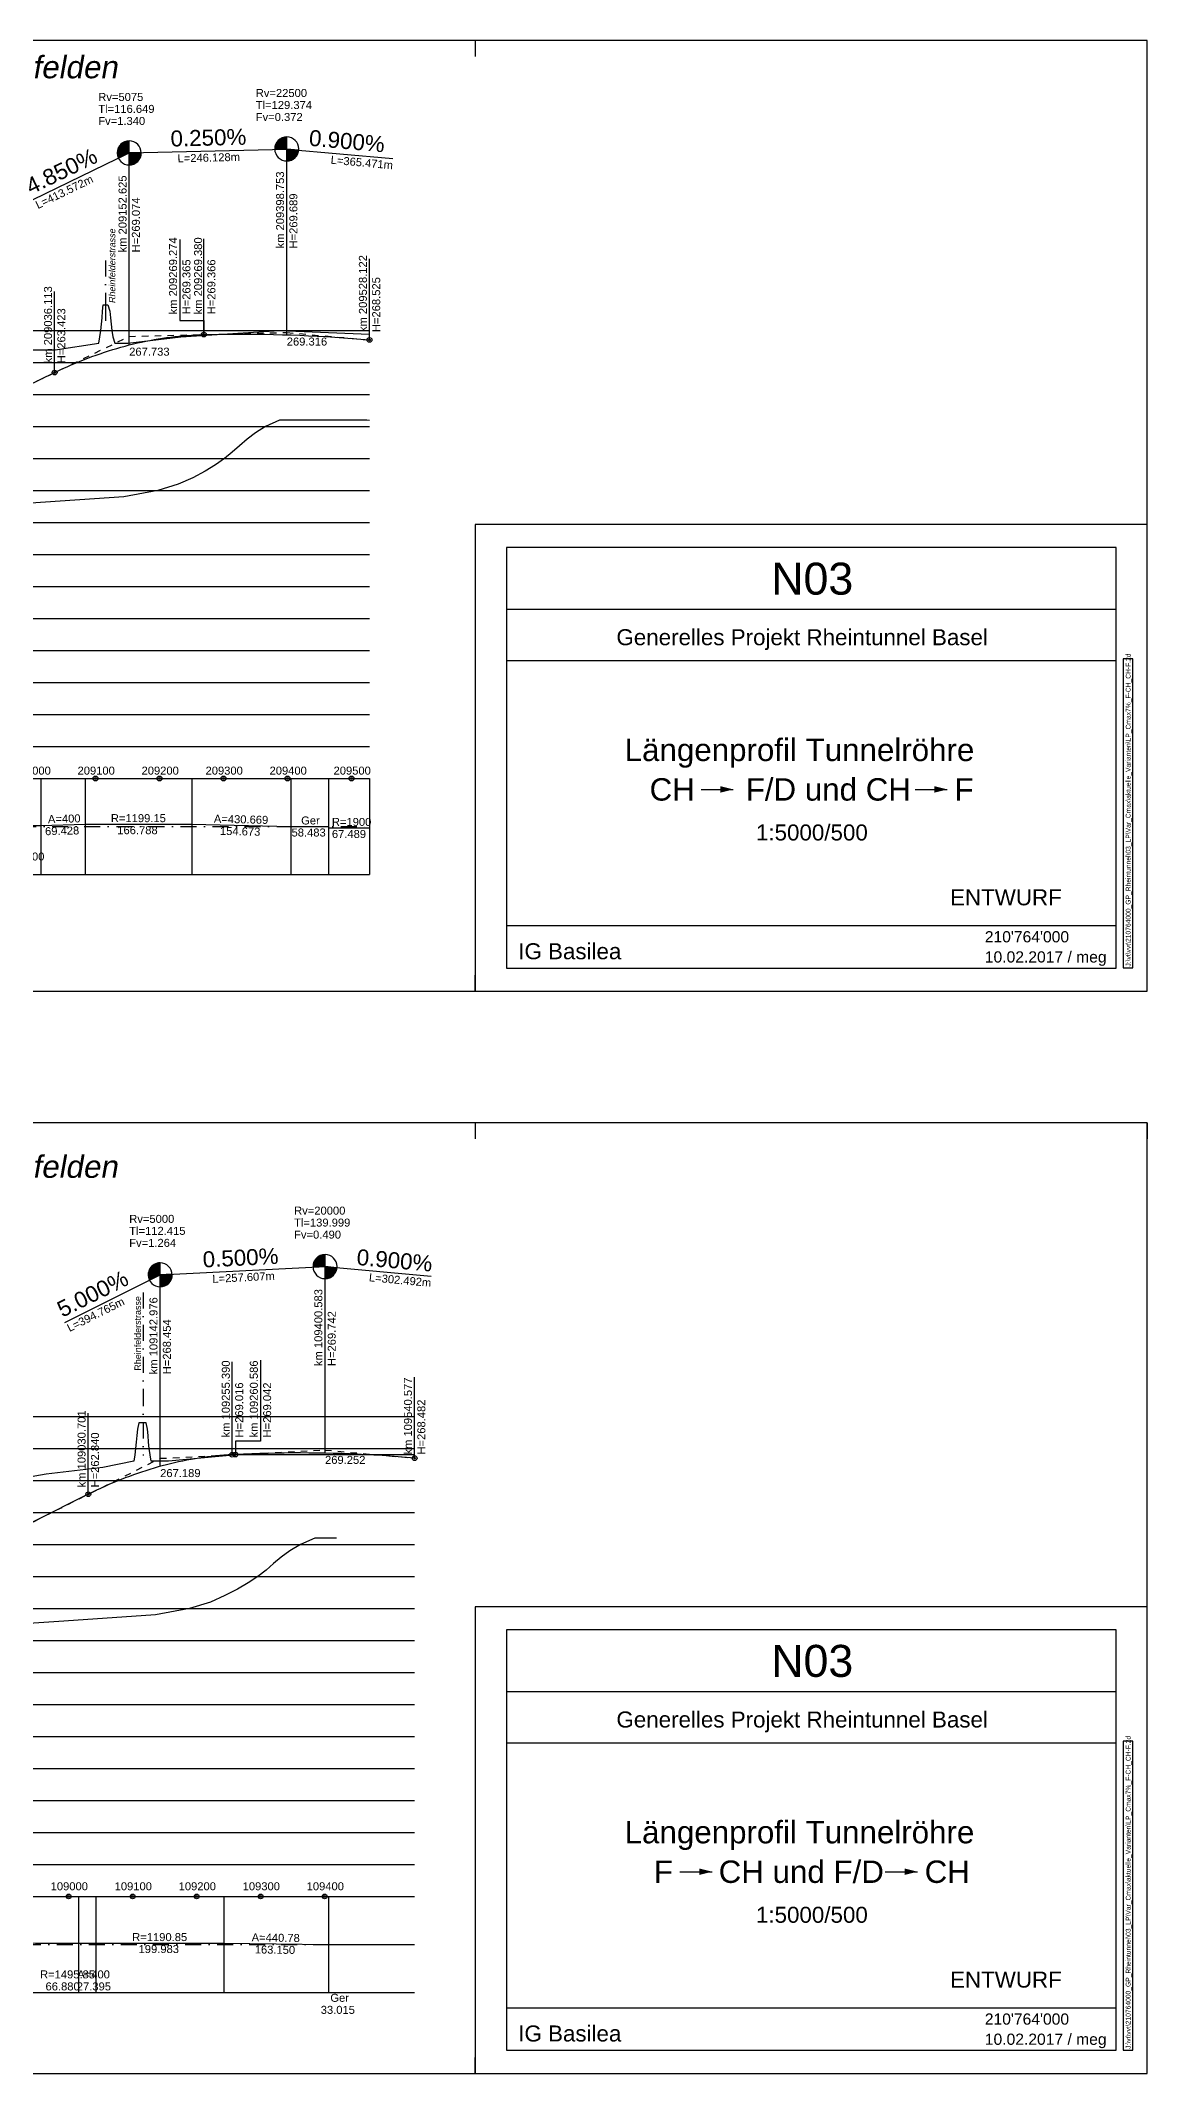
# Model space of a CAD drawing. Extents: x 2613415 to 2620765, y 1261452 to 1268028.
# Drawn here: x 2619035 to 2620765, y 1261452 to 1264628 of the extents above; entities that cross this region are included whole.
import ezdxf

# ---------------------------------------------------------------- set-up
doc = ezdxf.new("R2010")
doc.units = 0
doc.header["$LTSCALE"] = 5
doc.linetypes.add('CADWORK_13', pattern=[4, 2, -2])
doc.linetypes.add('DASHDOT', pattern=[10, 5, -2.5, 0, -2.5])
doc.layers.get('0').update_dxf_attribs({"color": 1, "linetype": 'CONTINUOUS'})
for name, color, linetype in [('LÄNGSPROF__16', 7, 'CONTINUOUS'), ('LÄNGSPROF__26', 7, 'CONTINUOUS'), ('TB', 7, 'CONTINUOUS')]:
    doc.layers.add(name, color=color, linetype=linetype)
doc.styles.add('ARIAL', font='')
doc.styles.add('HELVETICANEUE_LT_55_ROMAN', font='')
doc.styles.get("Standard").update_dxf_attribs({"font": 'MONOTXT'})
doc.styles.get('ARIAL').set_extended_font_data('Arial')
doc.styles.get('HELVETICANEUE_LT_55_ROMAN').set_extended_font_data('HelveticaNeue LT 55 Roman')
doc.linetypes.add('CADWORK_17', pattern='A,2,0,["|",STANDARD,S=6,R=170,X=3.02,Y=5.58],-2.1,-2.1,10.8', length=17)

# ---------------------------------------------------------------- blocks, each defined once
blk = doc.blocks.new('CDWK_EXTR_2')
at = {"color": 0}
blk.add_solid([(0, 0), (2, 0.5), (2, -0.5)], dxfattribs=at)
blk = doc.blocks.new('CDWK_PTTYP18')
at = {"color": 0}
for radius in [0.5, 0.2]:
    blk.add_circle((0, 0), radius, dxfattribs=at)
blk = doc.blocks.new('CDWK_PTTYP9')
at = {"color": 0}
for radius in [0.5, 0.167]:
    blk.add_circle((0, 0), radius, dxfattribs=at)

msp = doc.modelspace()

# ---------------------------------------------------------------- hatches: boundary and pattern name
at = {"layer": 'LÄNGSPROF__16', "linetype": 'CONTINUOUS'}
for points in [[(2619222.2, 1262699.4), (2619222.2, 1262718.1, 0.557537), (2619205.4, 1262691)], [(2619479.8, 1262712.3), (2619479.8, 1262731, 0.428923), (2619461.1, 1262711.3)], [(2619222.2, 1262699.4), (2619222.2, 1262680.6, 0.428923), (2619240.9, 1262700.3)], [(2619479.8, 1262712.3), (2619479.8, 1262693.5, 0.388162), (2619498.5, 1262710.6)]]:
    msp.add_hatch(color=1, dxfattribs=at).paths.add_polyline_path(points)
at = {"layer": 'LÄNGSPROF__26', "linetype": 'CONTINUOUS'}
for points in [[(2619173.8, 1264452.4), (2619173.8, 1264471.1, 0.553587), (2619157, 1264444.2)], [(2619420, 1264458.5), (2619420, 1264477.3, 0.421553), (2619401.2, 1264458)], [(2619173.8, 1264452.4), (2619173.8, 1264433.6, 0.421553), (2619192.6, 1264452.8)], [(2619420, 1264458.5), (2619420, 1264439.8, 0.388162), (2619438.6, 1264456.8)]]:
    msp.add_hatch(color=1, dxfattribs=at).paths.add_polyline_path(points)

# ---------------------------------------------------------------- linework, layer by layer
at = {"layer": 'LÄNGSPROF__16', "color": 1, "linetype": 'CONTINUOUS'}
for p, q in [((2619073.1, 1262624.8), (2619222.2, 1262699.4)), ((2619222.2, 1262699.4), (2619479.8, 1262712.3)), ((2619222.2, 1262400.1), (2619222.2, 1262699.4)), ((2619479.8, 1262420.7), (2619479.8, 1262712.3)), ((2619479.8, 1262712.3), (2619645.8, 1262697.3)), ((2619334.6, 1262418.3), (2619334.6, 1262563.3)), ((2619619.8, 1262413), (2619619.8, 1262539.7)), ((2619109.9, 1262356.6), (2619109.9, 1262483.2))]:
    msp.add_line(p, q, dxfattribs=at)
at = {"layer": 'LÄNGSPROF__16', "color": 9, "linetype": 'CONTINUOUS'}
for p, q in [((2614150.9, 1262478.2), (2619619.8, 1262478.2)), ((2614150.9, 1262428.2), (2619619.8, 1262428.2)), ((2614150.9, 1262378.2), (2619619.8, 1262378.2)), ((2614150.9, 1262328.2), (2619619.8, 1262328.2)), ((2614150.9, 1262278.2), (2619619.8, 1262278.2)), ((2614150.9, 1262228.2), (2619619.8, 1262228.2)), ((2614150.9, 1262178.2), (2619619.8, 1262178.2)), ((2614150.9, 1262128.2), (2619619.8, 1262128.2)), ((2614150.9, 1262078.2), (2619619.8, 1262078.2)), ((2614150.9, 1262028.2), (2619619.8, 1262028.2)), ((2614150.9, 1261978.2), (2619619.8, 1261978.2)), ((2614150.9, 1261928.2), (2619619.8, 1261928.2)), ((2614150.9, 1261878.2), (2619619.8, 1261878.2)), ((2614150.9, 1261828.2), (2619619.8, 1261828.2)), ((2614150.9, 1261778.2), (2619619.8, 1261778.2)), ((2619094.4, 1261728.2), (2619094.4, 1261578.2)), ((2619121.8, 1261728.2), (2619121.8, 1261578.2)), ((2619321.8, 1261728.2), (2619321.8, 1261578.2)), ((2619485, 1261728.2), (2619485, 1261578.2)), ((2614150.9, 1261578.2), (2619619.8, 1261578.2))]:
    msp.add_line(p, q, dxfattribs=at)
at = {"layer": 'LÄNGSPROF__16', "color": 2, "linetype": 'CONTINUOUS'}
msp.add_line((2614150.9, 1261728.2), (2619619.8, 1261728.2), dxfattribs=at)
at = {"layer": 'LÄNGSPROF__16', "color": 9, "linetype": 'DASHDOT'}
msp.add_line((2614150.9, 1261653.2), (2619619.8, 1261653.2), dxfattribs=at)
at = {"layer": 'LÄNGSPROF__16', "color": 1, "linetype": 'CONTINUOUS'}
for points in [[(2619222.2, 1262680.6), (2619222.2, 1262718.1, 1), (2619222.2, 1262680.6, 1), (2619222.2, 1262718.1)], [(2619479.8, 1262693.5), (2619479.8, 1262731, 1), (2619479.8, 1262693.5, 1), (2619479.8, 1262731)]]:
    msp.add_lwpolyline(points, format="xyb", dxfattribs=at)
for points in [[(2619222.2, 1262699.4), (2619222.2, 1262718.1, 0.557537), (2619205.4, 1262691)], [(2619479.8, 1262712.3), (2619479.8, 1262731, 0.428923), (2619461.1, 1262711.3)], [(2619222.2, 1262699.4), (2619222.2, 1262680.6, 0.428923), (2619240.9, 1262700.3)], [(2619479.8, 1262712.3), (2619479.8, 1262693.5, 0.388162), (2619498.5, 1262710.6)]]:
    msp.add_lwpolyline(points, format="xyb", close=True, dxfattribs=at)
at = {"layer": 'LÄNGSPROF__16', "color": 251, "linetype": 'DASHDOT', "elevation": 2.5}
msp.add_lwpolyline([(2619195.5, 1262671.6), (2619195.5, 1262519), (2619195.5, 1262417.3)], dxfattribs=at)
at = {"layer": 'LÄNGSPROF__16', "color": 1, "linetype": 'CADWORK_13'}
msp.add_lwpolyline([(2617579.2, 1261886.7), (2618259.2, 1262015.9), (2618545.1, 1262158.9), (2618827.4, 1262215.3), (2619222.2, 1262412.7), (2619479.8, 1262425.6), (2619619.8, 1262413)], dxfattribs=at)
at = {"layer": 'LÄNGSPROF__16', "color": 1, "linetype": 'CONTINUOUS'}
msp.add_lwpolyline([(2619619.8, 1262413), (2619607.1, 1262414.1), (2619594.3, 1262415.1), (2619581.6, 1262416.1), (2619568.9, 1262416.9), (2619556.2, 1262417.7), (2619543.4, 1262418.4), (2619530.7, 1262419), (2619518, 1262419.6), (2619505.3, 1262420), (2619492.5, 1262420.4), (2619479.8, 1262420.7), (2619467.1, 1262420.9), (2619454.3, 1262421), (2619441.6, 1262421.1), (2619428.9, 1262421.1), (2619416.2, 1262421), (2619403.4, 1262420.8), (2619390.7, 1262420.5), (2619378, 1262420.1), (2619365.3, 1262419.7), (2619352.5, 1262419.2), (2619339.8, 1262418.6), (2619334.6, 1262418.3), (2619328.2, 1262418), (2619321.8, 1262417.5), (2619315.3, 1262417), (2619308.9, 1262416.4), (2619302.5, 1262415.7), (2619296.1, 1262414.9), (2619289.6, 1262414.1), (2619283.2, 1262413.1), (2619276.8, 1262412.1), (2619270.4, 1262411), (2619264, 1262409.8), (2619257.5, 1262408.5), (2619251.1, 1262407.2), (2619244.7, 1262405.8), (2619238.3, 1262404.2), (2619231.9, 1262402.6), (2619225.4, 1262401), (2619219, 1262399.2), (2619212.6, 1262397.3), (2619206.2, 1262395.4), (2619199.8, 1262393.4), (2619193.3, 1262391.3), (2619186.9, 1262389.1), (2619180.5, 1262386.9), (2619174.1, 1262384.5), (2619167.7, 1262382.1), (2619161.2, 1262379.6), (2619154.8, 1262377), (2619148.4, 1262374.3), (2619142, 1262371.6), (2619135.6, 1262368.7), (2619129.2, 1262365.8), (2619122.7, 1262362.8), (2619116.3, 1262359.7), (2619109.9, 1262356.6), (2618939.6, 1262271.4)], dxfattribs=at)
at = {"layer": 'LÄNGSPROF__16', "color": 4, "linetype": 'CONTINUOUS'}
msp.add_lwpolyline([(2616542.7, 1261650.2), (2616892.9, 1261650.2), (2617044, 1261653.2), (2617893.7, 1261653.2), (2618102.1, 1261655.3), (2618322.7, 1261655.3), (2618392.3, 1261656.4), (2618973.8, 1261656.4), (2619027.6, 1261654.9), (2619094.4, 1261654.9), (2619121.8, 1261655.3), (2619321.8, 1261655.3), (2619485, 1261653.2), (2619518, 1261653.2), (2619518, 1261653.3), (2619545.7, 1261653.3), (2619545.7, 1261653.2), (2619619.8, 1261653.2)], dxfattribs=at)
at = {"layer": 'LÄNGSPROF__16', "color": 1, "linetype": 'CONTINUOUS'}
msp.add_polyline3d([(2619379, 1262566.1, 0), (2619379, 1262439.4, 3), (2619339.8, 1262439.4, 3), (2619339.8, 1262418.6, 3)], dxfattribs=at)
at = {"layer": 'LÄNGSPROF__16', "color": 36, "linetype": 'CONTINUOUS'}
msp.add_polyline3d([(2619619.8, 1262418.2, 269), (2619342.2, 1262418.2, 269), (2619235.4, 1262408.2, 268), (2619208.3, 1262408.2, 268), (2619206.4, 1262418.2, 269), (2619205.2, 1262428.2, 270), (2619204.1, 1262438.2, 271), (2619203.4, 1262448.2, 272), (2619202.4, 1262458.2, 273), (2619200.5, 1262468.2, 274), (2619188.7, 1262468.2, 274), (2619186.9, 1262458.2, 273), (2619185.8, 1262448.2, 272), (2619184.6, 1262438.2, 271), (2619183.5, 1262428.2, 270), (2619182.7, 1262418.2, 269), (2619180.9, 1262408.2, 268), (2619132.6, 1262398.2, 267), (2619044.2, 1262388.2, 266), (2618988.3, 1262378.2, 265)], dxfattribs=at)
at = {"layer": 'LÄNGSPROF__16', "color": 251, "linetype": 'CADWORK_17', "ltscale": 0.25}
msp.add_polyline3d([(2619497.6, 1262288.2, 256), (2619463.7, 1262288.2, 256), (2619441.3, 1262278.2, 255), (2619424.9, 1262268.2, 254), (2619411.2, 1262258.2, 253), (2619399.3, 1262248.2, 252), (2619387.6, 1262238.2, 251), (2619374.8, 1262228.2, 250), (2619359.9, 1262218.2, 249), (2619342.8, 1262208.2, 248), (2619323.3, 1262198.2, 247), (2619300.6, 1262188.2, 246), (2619268, 1262178.2, 245), (2619215.1, 1262168.2, 244), (2619071.7, 1262158.2, 243), (2618923.5, 1262148.2, 242)], dxfattribs=at)
at = {"layer": 'LÄNGSPROF__26', "color": 1, "linetype": 'CONTINUOUS'}
for p, q in [((2619023.9, 1264379.6), (2619173.8, 1264452.4)), ((2619173.8, 1264452.4), (2619420, 1264458.5)), ((2619173.8, 1264152.3), (2619173.8, 1264452.4)), ((2619420, 1264168.1), (2619420, 1264458.5)), ((2619420, 1264458.5), (2619586, 1264443.6)), ((2619290.6, 1264168.6), (2619290.6, 1264318.1)), ((2619549.3, 1264160.2), (2619549.3, 1264286.9)), ((2619057.3, 1264109.2), (2619057.3, 1264235.8))]:
    msp.add_line(p, q, dxfattribs=at)
at = {"layer": 'LÄNGSPROF__26', "color": 9, "linetype": 'CONTINUOUS'}
for p, q in [((2614895.3, 1264174.9), (2619549.3, 1264174.9)), ((2614895.3, 1264124.9), (2619549.3, 1264124.9)), ((2614895.3, 1264074.9), (2619549.3, 1264074.9)), ((2614895.3, 1264024.9), (2619549.3, 1264024.9)), ((2614895.3, 1263974.9), (2619549.3, 1263974.9)), ((2614895.3, 1263924.9), (2619549.3, 1263924.9)), ((2614895.3, 1263874.9), (2619549.3, 1263874.9)), ((2614895.3, 1263824.9), (2619549.3, 1263824.9)), ((2614895.3, 1263774.9), (2619549.3, 1263774.9)), ((2614895.3, 1263724.9), (2619549.3, 1263724.9)), ((2614895.3, 1263674.9), (2619549.3, 1263674.9)), ((2614895.3, 1263624.9), (2619549.3, 1263624.9)), ((2614895.3, 1263574.9), (2619549.3, 1263574.9)), ((2614895.3, 1263524.9), (2619549.3, 1263524.9)), ((2619035.7, 1263474.9), (2619035.7, 1263324.9)), ((2619105.1, 1263474.9), (2619105.1, 1263324.9)), ((2619271.9, 1263474.9), (2619271.9, 1263324.9)), ((2619426.6, 1263474.9), (2619426.6, 1263324.9)), ((2619485.1, 1263474.9), (2619485.1, 1263324.9)), ((2619549.3, 1263474.9), (2619549.3, 1263324.9)), ((2614895.3, 1263324.9), (2619549.3, 1263324.9))]:
    msp.add_line(p, q, dxfattribs=at)
at = {"layer": 'LÄNGSPROF__26', "color": 2, "linetype": 'CONTINUOUS'}
msp.add_line((2614895.3, 1263474.9), (2619549.3, 1263474.9), dxfattribs=at)
at = {"layer": 'LÄNGSPROF__26', "color": 9, "linetype": 'DASHDOT'}
msp.add_line((2614895.3, 1263399.9), (2619549.3, 1263399.9), dxfattribs=at)
at = {"layer": 'LÄNGSPROF__26', "color": 1, "linetype": 'CONTINUOUS'}
for points in [[(2619173.8, 1264433.6), (2619173.8, 1264471.1, 1), (2619173.8, 1264433.6, 1), (2619173.8, 1264471.1)], [(2619420, 1264439.8), (2619420, 1264477.3, 1), (2619420, 1264439.8, 1), (2619420, 1264477.3)]]:
    msp.add_lwpolyline(points, format="xyb", dxfattribs=at)
for points in [[(2619173.8, 1264452.4), (2619173.8, 1264471.1, 0.553587), (2619157, 1264444.2)], [(2619420, 1264458.5), (2619420, 1264477.3, 0.421553), (2619401.2, 1264458)], [(2619173.8, 1264452.4), (2619173.8, 1264433.6, 0.421553), (2619192.6, 1264452.8)], [(2619420, 1264458.5), (2619420, 1264439.8, 0.388162), (2619438.6, 1264456.8)]]:
    msp.add_lwpolyline(points, format="xyb", close=True, dxfattribs=at)
at = {"layer": 'LÄNGSPROF__26', "color": 9, "linetype": 'DASHDOT', "elevation": 2.5}
msp.add_lwpolyline([(2619136.9, 1264284.1), (2619136.9, 1264214.9), (2619136.9, 1264185.1)], dxfattribs=at)
at = {"layer": 'LÄNGSPROF__26', "color": 1, "linetype": 'CADWORK_13'}
msp.add_lwpolyline([(2617521.2, 1263639.3), (2618172.5, 1263763), (2618454.2, 1263903.9), (2618760.3, 1263965.1), (2619173.8, 1264165.7), (2619420, 1264171.8), (2619549.3, 1264160.2)], dxfattribs=at)
at = {"layer": 'LÄNGSPROF__26', "color": 1, "linetype": 'CONTINUOUS'}
msp.add_lwpolyline([(2618970.2, 1264066.9), (2619057.3, 1264109.2), (2619063.8, 1264112.3), (2619070.3, 1264115.3), (2619076.7, 1264118.2), (2619083.2, 1264121.1), (2619089.7, 1264123.8), (2619096.2, 1264126.5), (2619102.6, 1264129.1), (2619109.1, 1264131.6), (2619115.6, 1264134.1), (2619122.1, 1264136.4), (2619128.5, 1264138.7), (2619135, 1264140.9), (2619141.5, 1264143), (2619148, 1264145), (2619154.4, 1264147), (2619160.9, 1264148.8), (2619167.4, 1264150.6), (2619173.9, 1264152.3), (2619180.3, 1264153.9), (2619186.8, 1264155.4), (2619193.3, 1264156.9), (2619199.8, 1264158.2), (2619206.3, 1264159.5), (2619212.7, 1264160.7), (2619219.2, 1264161.8), (2619225.7, 1264162.8), (2619232.2, 1264163.8), (2619238.7, 1264164.7), (2619245.1, 1264165.4), (2619251.6, 1264166.1), (2619258.1, 1264166.8), (2619264.6, 1264167.3), (2619271, 1264167.7), (2619277.5, 1264168.1), (2619284, 1264168.4), (2619290.5, 1264168.6), (2619290.6, 1264168.6), (2619304.2, 1264168.9), (2619317.8, 1264169.1), (2619331.4, 1264169.3), (2619345.1, 1264169.3), (2619358.7, 1264169.3), (2619372.3, 1264169.2), (2619385.9, 1264169), (2619399.5, 1264168.7), (2619413.2, 1264168.3), (2619426.8, 1264167.9), (2619440.4, 1264167.4), (2619454, 1264166.8), (2619467.6, 1264166.1), (2619481.2, 1264165.3), (2619494.9, 1264164.4), (2619508.5, 1264163.5), (2619522.1, 1264162.5), (2619535.7, 1264161.4), (2619549.3, 1264160.2)], dxfattribs=at)
at = {"layer": 'LÄNGSPROF__26', "color": 4, "linetype": 'CONTINUOUS'}
msp.add_lwpolyline([(2616475.5, 1263394.7), (2616806.2, 1263394.7), (2616953.8, 1263399.9), (2617851.6, 1263399.9), (2618008.5, 1263404.2), (2618309.2, 1263404.2), (2618340.3, 1263405.3), (2618905.3, 1263405.3), (2618980.4, 1263401.7), (2619035.7, 1263401.7), (2619105.1, 1263403.6), (2619271.9, 1263403.6), (2619426.6, 1263399.9), (2619485.1, 1263399.9), (2619485.1, 1263397.7), (2619549.3, 1263397.7)], dxfattribs=at)
at = {"layer": 'LÄNGSPROF__26', "color": 1, "linetype": 'CONTINUOUS'}
msp.add_polyline3d([(2619252.8, 1264317.2, 0), (2619252.8, 1264190.6, 3), (2619290.5, 1264190.6, 3), (2619290.5, 1264168.6, 3)], dxfattribs=at)
at = {"layer": 'LÄNGSPROF__26', "color": 36, "linetype": 'CONTINUOUS'}
msp.add_polyline3d([(2619011.8, 1264144.9, 267), (2619058, 1264144.9, 267), (2619126.5, 1264154.9, 268), (2619128.1, 1264164.9, 269), (2619129.3, 1264174.9, 270), (2619130.5, 1264184.9, 271), (2619131.6, 1264194.9, 272), (2619132.3, 1264204.9, 273), (2619133, 1264214.9, 274), (2619140.7, 1264214.9, 274), (2619143.4, 1264204.9, 273), (2619144.8, 1264194.9, 272), (2619145.8, 1264184.9, 271), (2619146.9, 1264174.9, 270), (2619148.1, 1264164.9, 269), (2619151.3, 1264154.9, 268), (2619171.9, 1264154.9, 268), (2619254.4, 1264164.9, 269), (2619408.6, 1264174.9, 270), (2619549.3, 1264169.2, 269.4)], dxfattribs=at)
at = {"layer": 'LÄNGSPROF__26', "color": 251, "linetype": 'CADWORK_17', "ltscale": 0.25}
msp.add_polyline3d([(2619549.3, 1264034.1, 255.9), (2619544.9, 1264034.9, 256), (2619408.7, 1264034.9, 256), (2619386.9, 1264024.9, 255), (2619371.2, 1264014.9, 254), (2619358.1, 1264004.9, 253), (2619346.3, 1263994.9, 252), (2619334.6, 1263984.9, 251), (2619322.7, 1263974.9, 250), (2619308.7, 1263964.9, 249), (2619292.4, 1263954.9, 248), (2619273.2, 1263944.9, 247), (2619250.2, 1263934.9, 246), (2619218.5, 1263924.9, 245), (2619165.6, 1263914.9, 244), (2619019.9, 1263904.9, 243)], dxfattribs=at)
at = {"layer": 'TB', "color": 7, "linetype": 'CONTINUOUS'}
for p, q in [((2619714.6, 1264627.8, 3), (2619714.6, 1264602.8, 3)), ((2620764.6, 1264627.8, 3), (2620739.6, 1264627.8, 3)), ((2619763.3, 1263739.3), (2620716, 1263739.3)), ((2619763.3, 1263659.1), (2620716, 1263659.1)), ((2620742.1, 1263662.1), (2620727.1, 1263662.1)), ((2620727.1, 1263662.1), (2620727.1, 1263179.2)), ((2620742.1, 1263179.2), (2620742.1, 1263662.1)), ((2620067.5, 1263457.9, 2.5), (2620117.7, 1263457.9, 2.5)), ((2620401.7, 1263457.9, 2.5), (2620452, 1263457.9, 2.5)), ((2619763.3, 1263245.3), (2620716, 1263245.3)), ((2619714.6, 1263142.8, 3), (2619714.6, 1263167.8, 3)), ((2620727.1, 1263179.2), (2620742.1, 1263179.2)), ((2619714.6, 1262936.7, 3), (2619714.6, 1262911.7, 3)), ((2620764.6, 1262936.7, 3), (2620739.6, 1262936.7, 3)), ((2620764.6, 1262936.7, 3), (2620764.6, 1262911.7, 3)), ((2619763.3, 1262048.3), (2620716, 1262048.3)), ((2619763.3, 1261968), (2620716, 1261968)), ((2620742.1, 1261971), (2620727.1, 1261971)), ((2620727.1, 1261971), (2620727.1, 1261488.1)), ((2620742.1, 1261488.1), (2620742.1, 1261971)), ((2620034.4, 1261766.8, 2.5), (2620084.6, 1261766.8, 2.5)), ((2620355.1, 1261766.8, 2.5), (2620405.4, 1261766.8, 2.5)), ((2619763.3, 1261554.2), (2620716, 1261554.2)), ((2619714.6, 1261451.7, 3), (2619714.6, 1261476.7, 3)), ((2620727.1, 1261488.1), (2620742.1, 1261488.1)), ((2620764.6, 1261451.7, 3), (2620764.6, 1261476.7, 3))]:
    msp.add_line(p, q, dxfattribs=at)
at = {"layer": 'TB', "color": 7, "linetype": 'CONTINUOUS', "elevation": 3}
for points in [[(2614464.6, 1263142.8), (2620764.6, 1263142.8), (2620764.6, 1264627.8), (2614464.6, 1264627.8), (2614464.6, 1263142.8)], [(2613414.6, 1261451.7), (2620764.6, 1261451.7), (2620764.6, 1262936.7), (2613414.6, 1262936.7), (2613414.6, 1261451.7)]]:
    msp.add_lwpolyline(points, dxfattribs=at)
at = {"layer": 'TB', "color": 7, "linetype": 'CONTINUOUS'}
for points in [[(2619714.6, 1263142.8), (2620764.6, 1263142.8), (2620764.6, 1263871.9), (2619714.6, 1263871.9)], [(2619763.3, 1263178.7), (2620716, 1263178.7), (2620716, 1263836), (2619763.3, 1263836)], [(2619714.6, 1261451.7), (2620764.6, 1261451.7), (2620764.6, 1262180.8), (2619714.6, 1262180.8)], [(2619763.3, 1261487.7), (2620716, 1261487.7), (2620716, 1262144.9), (2619763.3, 1262144.9)]]:
    msp.add_lwpolyline(points, close=True, dxfattribs=at)

# ---------------------------------------------------------------- block references
at = {"layer": 'LÄNGSPROF__16', "color": 1, "xscale": 7.5, "yscale": 7.5}
for p in [(2619334.6, 1262418.3, 210.1), (2619339.8, 1262418.6, 210.1), (2619619.8, 1262413, 210.1), (2619109.9, 1262356.6, 210.1)]:
    msp.add_blockref('CDWK_PTTYP9', p, dxfattribs=at)
at = {"layer": 'LÄNGSPROF__16', "color": 9, "xscale": 7.5, "yscale": 7.5}
for p in [(2619079.2, 1261728.2), (2619179.2, 1261728.2), (2619279.2, 1261728.2), (2619379.2, 1261728.2), (2619479.2, 1261728.2)]:
    msp.add_blockref('CDWK_PTTYP18', p, dxfattribs=at)
at = {"layer": 'LÄNGSPROF__26', "color": 1, "xscale": 7.5, "yscale": 7.5}
for p in [(2619290.5, 1264168.6, 269.4), (2619290.6, 1264168.6, 269.4), (2619549.3, 1264160.2, 268.5), (2619057.3, 1264109.2, 263.4)]:
    msp.add_blockref('CDWK_PTTYP9', p, dxfattribs=at)
at = {"layer": 'LÄNGSPROF__26', "color": 9, "xscale": 7.5, "yscale": 7.5}
for p in [(2619121.2, 1263474.9), (2619221.2, 1263474.9), (2619321.2, 1263474.9), (2619421.2, 1263474.9), (2619521.2, 1263474.9)]:
    msp.add_blockref('CDWK_PTTYP18', p, dxfattribs=at)
at = {"layer": 'TB', "color": 7, "linetype": 'CONTINUOUS', "xscale": 10, "yscale": 10, "zscale": 10, "rotation": 180}
for p in [(2620117.7, 1263457.9, 2.5), (2620452, 1263457.9, 2.5), (2620084.6, 1261766.8, 2.5), (2620405.4, 1261766.8, 2.5)]:
    msp.add_blockref('CDWK_EXTR_2', p, dxfattribs=at)

# ---------------------------------------------------------------- texts
at = {"layer": 'LÄNGSPROF__16', "color": 9, "style": 'ARIAL', "oblique": 10}
msp.add_text('Birsfelden', height=35, dxfattribs=at).set_placement((2618937.9, 1262851))
at = {"layer": 'LÄNGSPROF__16', "color": 1, "style": 'ARIAL'}
for s, p in [('Rv=5000', (2619173.9, 1262780.6)), ('Tl=139.999', (2619431.5, 1262774.8)), ('Rv=20000', (2619431.5, 1262793.5)), ('Tl=112.415', (2619173.9, 1262761.9)), ('Fv=1.264', (2619173.9, 1262743.1)), ('Fv=0.490', (2619431.5, 1262756)), ('267.189', (2619222.2, 1262383.4)), ('269.252', (2619479.8, 1262404))]:
    msp.add_text(s, height=12.5, dxfattribs=at).set_placement(p)
for s, height, rotation, p in [('0.500%', 25, 2.8624, (2619289.3, 1262710.8)), ('0.900%', 25, 354.8572, (2619528.4, 1262715)), ('5.000%', 25, 26.5651, (2619069.4, 1262632.3)), ('L=257.607m', 12.5, 2.8624, (2619304.1, 1262686.8)), ('L=302.492m', 12.5, 354.8572, (2619548, 1262689.4)), ('L=394.765m', 12.5, 26.5651, (2619080.6, 1262609.9)), ('km 109142.976', 12.5, 90, (2619218, 1262544)), ('km 109400.583', 12.5, 90, (2619475.6, 1262556.8)), ('H=268.454', 12.5, 90, (2619238.9, 1262544)), ('H=269.742', 12.5, 90, (2619496.5, 1262556.8)), ('km 109255.390', 12.5, 90, (2619331, 1262445.3)), ('km 109260.586', 12.5, 90, (2619374.8, 1262445.3)), ('H=269.016', 12.5, 90, (2619351.9, 1262445.3)), ('H=269.042', 12.5, 90, (2619395.6, 1262445.3)), ('km 109540.577', 12.5, 90, (2619615.6, 1262418.6)), ('H=268.482', 12.5, 90, (2619636.5, 1262418.6)), ('km 109030.701', 12.5, 90, (2619105.7, 1262367.2)), ('H=262.840', 12.5, 90, (2619126.6, 1262367.2))]:
    msp.add_text(s, height=height, rotation=rotation, dxfattribs=at).set_placement(p)
at = {"layer": 'LÄNGSPROF__16', "color": 251, "style": 'ARIAL'}
msp.add_text('Rheinfelderstrasse', height=10, rotation=90, dxfattribs=at).set_placement((2619192.1, 1262549.7))
at = {"layer": 'LÄNGSPROF__16', "color": 5, "style": 'ARIAL'}
for s, p in [('109000', (2619051.1, 1261737.8)), ('109100', (2619151.1, 1261737.8)), ('109200', (2619251.1, 1261737.8)), ('109300', (2619351.1, 1261737.8)), ('109400', (2619451.1, 1261737.8))]:
    msp.add_text(s, height=12.5, dxfattribs=at).set_placement(p)
at = {"layer": 'LÄNGSPROF__16', "color": 9, "style": 'ARIAL'}
for s, p in [('R=1190.85', (2619178.5, 1261658.4)), ('199.983', (2619188.5, 1261639.7)), ('R=1495.85', (2619034.5, 1261600.1)), ('A=400', (2619092.7, 1261600.1)), ('66.880', (2619043.1, 1261581.3)), ('27.395', (2619092, 1261581.3)), ('Ger', (2619488.1, 1261563.5)), ('33.015', (2619473.1, 1261544.7))]:
    msp.add_text(s, height=12.5, dxfattribs=at).set_placement(p)
for s, p in [('A=440.78', (2619365.1, 1261657.9)), ('163.150', (2619369.9, 1261639.1))]:
    msp.add_text(s, height=12.5, rotation=359.2453, dxfattribs=at).set_placement(p)
at = {"layer": 'LÄNGSPROF__26', "color": 9, "style": 'ARIAL', "oblique": 10}
msp.add_text('Birsfelden', height=35, dxfattribs=at).set_placement((2618937.9, 1264569))
at = {"layer": 'LÄNGSPROF__26', "color": 1, "style": 'ARIAL'}
for s, p in [('Tl=116.649', (2619125.5, 1264514.9)), ('Rv=5075', (2619125.5, 1264533.6)), ('Tl=129.374', (2619371.6, 1264521)), ('Rv=22500', (2619371.6, 1264539.8)), ('Fv=1.340', (2619125.5, 1264496.1)), ('Fv=0.372', (2619371.6, 1264502.3)), ('267.733', (2619173.8, 1264135.6)), ('269.316', (2619420, 1264151.4))]:
    msp.add_text(s, height=12.5, dxfattribs=at).set_placement(p)
for s, height, rotation, p in [('0.250%', 25, 1.4321, (2619238.7, 1264462.3)), ('0.900%', 25, 354.8572, (2619453.9, 1264463.8)), ('4.850%', 25, 25.8734, (2619020.2, 1264387.1)), ('L=246.128m', 12.5, 1.4321, (2619249.5, 1264437.6)), ('L=365.471m', 12.5, 354.8572, (2619488.2, 1264435.6)), ('L=413.572m', 12.5, 25.8734, (2619031.2, 1264364.6)), ('km 209152.625', 12.5, 90, (2619169.7, 1264296.9)), ('km 209398.753', 12.5, 90, (2619415.8, 1264303.1)), ('H=269.074', 12.5, 90, (2619190.5, 1264296.9)), ('H=269.689', 12.5, 90, (2619436.6, 1264303.1)), ('km 209269.274', 12.5, 90, (2619248.6, 1264200.1)), ('km 209269.380', 12.5, 90, (2619287.7, 1264200.1)), ('H=269.365', 12.5, 90, (2619269.5, 1264200.1)), ('H=269.366', 12.5, 90, (2619308.5, 1264200.1)), ('km 209528.122', 12.5, 90, (2619545.2, 1264172.4)), ('km 209036.113', 12.5, 90, (2619053.2, 1264123.7)), ('H=268.525', 12.5, 90, (2619566, 1264172.4)), ('H=263.423', 12.5, 90, (2619074, 1264123.7))]:
    msp.add_text(s, height=height, rotation=rotation, dxfattribs=at).set_placement(p)
at = {"layer": 'LÄNGSPROF__26', "color": 9, "style": 'HELVETICANEUE_LT_55_ROMAN', "oblique": 10}
msp.add_text('Rheinfelderstrasse', height=10, rotation=90, dxfattribs=at).set_placement((2619152.2, 1264217.2))
at = {"layer": 'LÄNGSPROF__26', "color": 5, "style": 'ARIAL'}
for s, p in [('209000', (2618993.1, 1263481)), ('209100', (2619093.1, 1263481)), ('209200', (2619193.1, 1263481)), ('209300', (2619293.1, 1263481)), ('209400', (2619393.1, 1263481)), ('209500', (2619493.1, 1263481))]:
    msp.add_text(s, height=12.5, dxfattribs=at).set_placement(p)
at = {"layer": 'LÄNGSPROF__26', "color": 9, "style": 'ARIAL'}
for s, rotation, p in [('A=400', 1.5506, (2619047, 1263405.1)), ('A=430.669', 358.6623, (2619306, 1263405.9)), ('69.428', 1.5506, (2619042.5, 1263386.2)), ('154.673', 358.6623, (2619315.5, 1263386.9))]:
    msp.add_text(s, height=12.5, rotation=rotation, dxfattribs=at).set_placement(p)
for s, p in [('R=1199.15', (2619145.2, 1263406.7)), ('Ger', (2619442.5, 1263403.1)), ('R=1900', (2619490.5, 1263400.8)), ('166.788', (2619155.2, 1263387.9)), ('58.483', (2619427.5, 1263384.3)), ('67.489', (2619490.5, 1263382)), ('R=2500', (2618979.7, 1263346.8))]:
    msp.add_text(s, height=12.5, dxfattribs=at).set_placement(p)
at = {"layer": 'TB', "color": 7, "style": 'ARIAL'}
for s, height, p in [('N03', 50, (2620177, 1263762.2)), ('Generelles Projekt Rheintunnel Basel', 25, (2619935.1, 1263683.2)), ('Längenprofil Tunnelröhre', 35, (2619948, 1263502.2)), ('1:5000/500', 25, (2620153.1, 1263378.1)), ("210'764'000", 17.5, (2620510.7, 1263218.9)), ('IG Basilea', 25, (2619781.7, 1263192.5)), ('10.02.2017 / meg', 17.5, (2620510.7, 1263187.4)), ('N03', 50, (2620177, 1262071.2)), ('Generelles Projekt Rheintunnel Basel', 25, (2619935.1, 1261992.1)), ('Längenprofil Tunnelröhre', 35, (2619948, 1261811.1)), ('1:5000/500', 25, (2620153.1, 1261687)), ("210'764'000", 17.5, (2620510.7, 1261527.8)), ('IG Basilea', 25, (2619781.7, 1261501.5)), ('10.02.2017 / meg', 17.5, (2620510.7, 1261496.3))]:
    msp.add_text(s, height=height, dxfattribs=at).set_placement(p)
for s, height, rotation, p in [('J:\\vt\\vvt\\210764000_GP_Rheintunnel\\03_LP\\Var_Cmax\\aktuelle_Varianten\\LP_Cmax7%_F-CH_CH-F.2d', 7.5, 90, (2620738.4, 1263181.1)), ('CH', 35, 360, (2619986.9, 1263440.4)), ('F/D und CH', 35, 360, (2620137.1, 1263440.4)), ('F', 35, 360, (2620463.1, 1263440.4)), ('J:\\vt\\vvt\\210764000_GP_Rheintunnel\\03_LP\\Var_Cmax\\aktuelle_Varianten\\LP_Cmax7%_F-CH_CH-F.2d', 7.5, 90, (2620738.4, 1261490)), ('F', 35, 360, (2619993.6, 1261749.3)), ('CH und F/D', 35, 360, (2620094.9, 1261749.3)), ('CH', 35, 360, (2620416.7, 1261749.3))]:
    msp.add_text(s, height=height, rotation=rotation, dxfattribs=at).set_placement(p)
at = {"layer": 'TB', "color": 4, "char_height": 25, "width": 224.981, "attachment_point": 1}
for insert in [(2620456.4, 1263301.8, 2.5), (2620456.4, 1261610.7, 2.5)]:
    msp.add_mtext('\\fArial|b0|i0|c0|p18;\\H25;\\W1;\\C1;ENTWURF', dxfattribs=dict(at, insert=insert))

doc.saveas('drawing.dxf')
